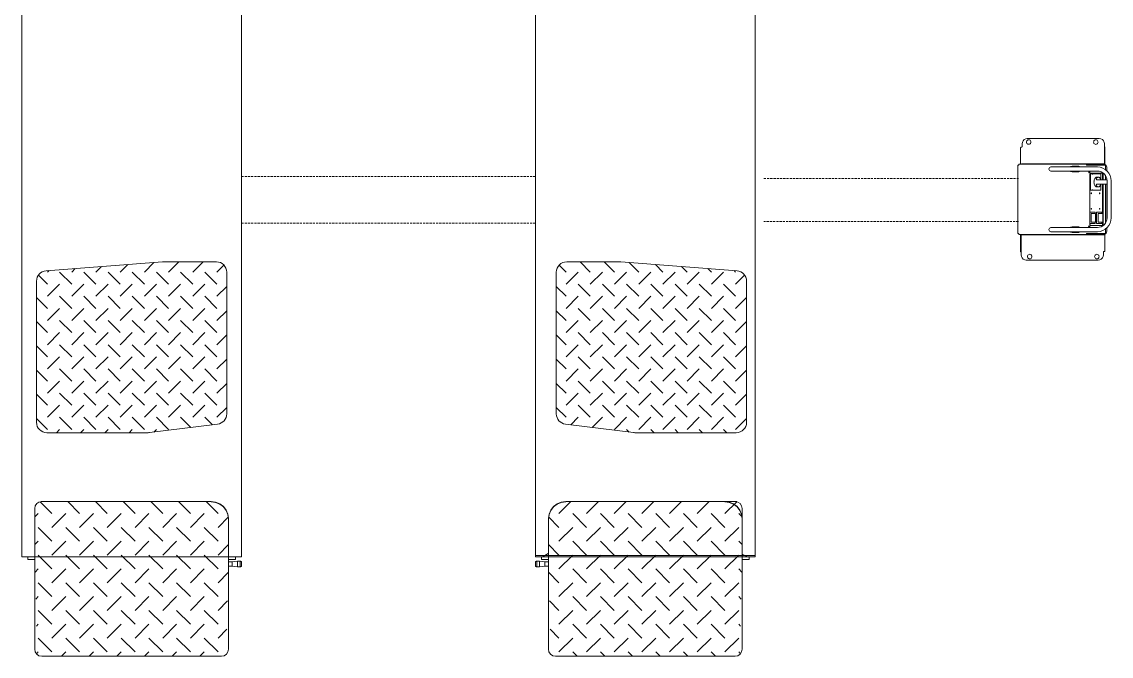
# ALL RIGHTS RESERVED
# Model space of a CAD drawing. Extents: x -2012 to 34975, y -1043 to 8321.
# Drawn here: x 1634.4 to 1949.3, y 463.8 to 647.2 of the extents above; entities that cross this region are included whole.
import ezdxf

# ---------------------------------------------------------------- set-up
doc = ezdxf.new("R2010")
doc.units = 0
doc.header["$LTSCALE"] = 25
doc.linetypes.add('HIDDEN', pattern=[0.375, 0.25, -0.125])
doc.layers.get('0').update_dxf_attribs({"color": 9, "lineweight": 9})
doc.layers.add('B_Ekipman_Zemin', color=155, linetype='Continuous', lineweight=9)

# ---------------------------------------------------------------- blocks, each defined once
blk = doc.blocks.new('4800makaslift')
for p, q in [((14215.7, 12239.6), (14215.7, 7239.6)), ((14850.7, 12239.6), (14850.7, 7239.6)), ((15700.7, 12239.6), (15700.7, 7239.6)), ((16335.7, 7239.6), (16335.7, 12239.6)), ((16335.7, 8718.9), (16335.7, 7239.6)), ((17330.5, 8448.4), (17122.5, 8448.5)), ((17132.7, 8440.6), (17133, 8438.5)), ((17326.7, 8440.6), (17327, 8438.4)), ((17103, 8420), (17103, 8375)), ((17107.5, 8433.5), (17107.5, 8425.3)), ((17107.5, 8425.3), (17107.5, 8424.4)), ((17120.4, 8436.4), (17120, 8438.5)), ((17314.4, 8436.3), (17314, 8438.4)), ((17345.5, 8433.4), (17344.7, 8438.4)), ((17345.2, 8375), (17345.5, 8424.8)), ((17345.5, 8426.7), (17345.5, 8433.4)), ((17345.5, 8424.8), (17345.5, 8426.7)), ((17345.5, 8424.5), (17347, 8424.5)), ((17345.5, 8424.4), (17345.5, 8375)), ((17347, 8424.5), (17347, 8374.2)), ((17095, 8372), (17095, 8174)), ((17098, 8372), (17095, 8372)), ((17346, 8375), (17098, 8375)), ((17098, 8375), (17098, 8372)), ((17342, 8375.5), (17107, 8375.5)), ((17325, 8354.5), (17191, 8354.5)), ((17325, 8366.5), (17191.1, 8366.5)), ((17252, 8368.5), (17243, 8366.5)), ((17243, 8354.5), (17252, 8352.5)), ((17252, 8366.5), (17252, 8368.5)), ((17271, 8368.5), (17252, 8368.5)), ((17252, 8352.5), (17252, 8354.5)), ((17271, 8352.5), (17252, 8352.5)), ((17293.4, 8372), (17293.4, 8375)), ((17346, 8373), (17293.4, 8373)), ((17349, 8372), (17293.4, 8372)), ((17300.8, 8350.9), (17300.6, 8350.5)), ((17301.2, 8353.4), (17301.2, 8352.6)), ((17334, 8347), (17304.9, 8347)), ((17304.9, 8299), (17304.9, 8347)), ((17306.2, 8349), (17339.5, 8349)), ((17334.9, 8330.5), (17334.9, 8346.1)), ((17346, 8375), (17346, 8373)), ((17349, 8358.4), (17349, 8372)), ((17352, 8355.9), (17352, 8365.5)), ((17303.5, 8202), (17303.5, 8344)), ((17322.8, 8337), (17327.9, 8337)), ((17323.7, 8329.5), (17352.8, 8329.5)), ((17323.7, 8316.5), (17353, 8316.5)), ((17334.9, 8299.9), (17334.9, 8315.5)), ((17339.6, 8345.5), (17339.6, 8329.5)), ((17339.6, 8316.5), (17339.6, 8232)), ((17340.5, 8344), (17340.5, 8329.5)), ((17340.5, 8316.5), (17340.5, 8202)), ((17342.2, 8344), (17342.2, 8329.5)), ((17342.2, 8316.5), (17342.2, 8202)), ((17349, 8329.5), (17349, 8340.9)), ((17349, 8205.1), (17349, 8316.5)), ((17352, 8329.5), (17352, 8333.5)), ((17352, 8212.5), (17352, 8316.5)), ((17353, 8219.5), (17353, 8326.5)), ((17365, 8219.5), (17365, 8326.5)), ((17334, 8299), (17304.9, 8299)), ((17322.8, 8309), (17327.9, 8309)), ((17303.5, 8236), (17318.1, 8236)), ((17307, 8207.5), (17307, 8231.5)), ((17319.6, 8232), (17307.3, 8232)), ((17318.2, 8235.9), (17318.2, 8232)), ((17320.1, 8231.6), (17320.1, 8231.5)), ((17320.1, 8207.5), (17320.1, 8231.5)), ((17322.6, 8236), (17322.6, 8203)), ((17322.6, 8236), (17338.3, 8236)), ((17327.3, 8207.5), (17327.3, 8231.5)), ((17339.9, 8232), (17327.5, 8232)), ((17338.4, 8235.9), (17338.4, 8232)), ((17340.4, 8231.6), (17340.4, 8231.5)), ((17340.4, 8207.5), (17340.4, 8231.5)), ((17191, 8191.5), (17325, 8191.5)), ((17252, 8193.5), (17243, 8191.5)), ((17252, 8193.5), (17252, 8191.5)), ((17252, 8193.5), (17271, 8193.5)), ((17301.2, 8193.4), (17301.2, 8192.6)), ((17303.5, 8203), (17318.1, 8203)), ((17339.5, 8197), (17306.2, 8197)), ((17319.6, 8207), (17307.3, 8207)), ((17318.2, 8207), (17318.2, 8203.1)), ((17322.6, 8203), (17338.3, 8203)), ((17339.9, 8207), (17327.5, 8207)), ((17337.8, 8197), (17338.6, 8197.2)), ((17338.4, 8207), (17338.4, 8203.1)), ((17339.6, 8207), (17339.6, 8200.5)), ((17352, 8180.5), (17352, 8190.1)), ((17095, 8174), (17098, 8174)), ((17098, 8174), (17098, 8171)), ((17346, 8171), (17098, 8171)), ((17103, 8121.5), (17103, 8171)), ((17104.5, 8121.6), (17104.5, 8170.8)), ((17104.8, 8170.8), (17104.5, 8121.2)), ((17107, 8170.5), (17342, 8170.5)), ((17191, 8179.5), (17325, 8179.5)), ((17243, 8179.5), (17252, 8177.5)), ((17252, 8179.5), (17252, 8177.5)), ((17252, 8177.5), (17271, 8177.5)), ((17293.4, 8174), (17349, 8174)), ((17293.4, 8171), (17293.4, 8174)), ((17346, 8173), (17293.4, 8173)), ((17346, 8171), (17346, 8173)), ((17347, 8126), (17347, 8171.8)), ((17349, 8174), (17349, 8187.6)), ((17104.5, 8121.5), (17103, 8121.5)), ((17104.5, 8121.2), (17104.5, 8119.3)), ((17104.5, 8119.3), (17104.5, 8112.6)), ((17104.5, 8112.6), (17105.3, 8107.6)), ((17119.5, 8097.6), (17327.5, 8097.5)), ((17123.4, 8105.4), (17123, 8107.6)), ((17135.7, 8109.7), (17136, 8107.6)), ((17317.4, 8105.4), (17317, 8107.5)), ((17329.7, 8109.6), (17330, 8107.5)), ((17342.5, 8120.8), (17342.5, 8121.6)), ((17342.5, 8112.5), (17342.5, 8120.8)), ((14253.2, 7217.7), (14253.2, 7379.2)), ((14303, 7364.7), (14269, 7398.8)), ((14271.9, 7399.2), (14763.2, 7399)), ((14273.2, 7399.2), (14763.2, 7398.2)), ((14308.2, 7399), (14308.2, 7399.2)), ((14308.2, 7399.2), (14758.2, 7399.2)), ((14383, 7364.7), (14348.5, 7399.2)), ((14463, 7364.7), (14428.5, 7399.2)), ((14543, 7364.7), (14508.5, 7399.2)), ((14623, 7364.7), (14588.5, 7399.2)), ((14703, 7364.7), (14668.5, 7399.2)), ((14783, 7364.7), (14748.5, 7399.2)), ((15768.3, 7364.7), (15802.8, 7399.2)), ((16278.2, 7399.2), (15788.2, 7398.2)), ((16283.2, 7399.2), (15788.2, 7399)), ((16243.2, 7399.2), (15793.2, 7399.2)), ((15848.3, 7364.7), (15882.8, 7399.2)), ((15928.3, 7364.7), (15962.8, 7399.2)), ((16008.3, 7364.7), (16042.8, 7399.2)), ((16088.3, 7364.7), (16122.8, 7399.2)), ((16168.3, 7364.7), (16202.8, 7399.2)), ((16243.2, 7399), (16243.2, 7399.2)), ((16261.1, 7397.4), (16248.2, 7399)), ((16248.3, 7364.7), (16282.4, 7398.8)), ((16298.2, 7220.8), (16298.2, 7379.2)), ((14253.2, 7354.9), (14263, 7364.7)), ((14253.2, 7220.9), (14253.2, 7348.9)), ((14303, 7324.7), (14343, 7364.7)), ((14383, 7324.7), (14423, 7364.7)), ((14463, 7324.7), (14503, 7364.7)), ((14543, 7324.7), (14583, 7364.7)), ((14623, 7324.7), (14663, 7364.7)), ((14703, 7324.7), (14743, 7364.7)), ((14783, 7324.7), (14813.2, 7354.9)), ((14811.5, 7361.7), (14813.2, 7348.9)), ((14813.2, 7217.7), (14813.2, 7349.8)), ((14813.2, 7348.9), (14813.2, 7220.9)), ((15739.9, 7361.7), (15738.2, 7348.9)), ((15768.3, 7324.7), (15738.2, 7354.9)), ((15738.2, 7217.7), (15738.2, 7349.8)), ((15738.2, 7348.9), (15738.2, 7220.9)), ((15848.3, 7324.7), (15808.3, 7364.7)), ((15928.3, 7324.7), (15888.3, 7364.7)), ((16008.3, 7324.7), (15968.3, 7364.7)), ((16088.3, 7324.7), (16048.3, 7364.7)), ((16168.3, 7324.7), (16128.3, 7364.7)), ((16248.3, 7324.7), (16208.3, 7364.7)), ((16298.2, 7354.9), (16288.3, 7364.7)), ((16298.2, 7220.9), (16298.2, 7348.9)), ((14303, 7284.7), (14263, 7324.7)), ((14383, 7284.7), (14343, 7324.7)), ((14463, 7284.7), (14423, 7324.7)), ((14543, 7284.7), (14503, 7324.7)), ((14623, 7284.7), (14583, 7324.7)), ((14703, 7284.7), (14663, 7324.7)), ((14783, 7284.7), (14743, 7324.7)), ((15768.3, 7284.7), (15808.3, 7324.7)), ((15848.3, 7284.7), (15888.3, 7324.7)), ((15928.3, 7284.7), (15968.3, 7324.7)), ((16008.3, 7284.7), (16048.3, 7324.7)), ((16088.3, 7284.7), (16128.3, 7324.7)), ((16168.3, 7284.7), (16208.3, 7324.7)), ((16248.3, 7284.7), (16288.3, 7324.7)), ((14253.2, 7274.9), (14263, 7284.7)), ((14303, 7244.7), (14343, 7284.7)), ((14383, 7244.7), (14423, 7284.7)), ((14463, 7244.7), (14503, 7284.7)), ((14543, 7244.7), (14583, 7284.7)), ((14623, 7244.7), (14663, 7284.7)), ((14703, 7244.7), (14743, 7284.7)), ((15848.3, 7244.7), (15808.3, 7284.7)), ((15928.3, 7244.7), (15888.3, 7284.7)), ((16008.3, 7244.7), (15968.3, 7284.7)), ((16088.3, 7244.7), (16048.3, 7284.7)), ((16168.3, 7244.7), (16128.3, 7284.7)), ((16248.3, 7244.7), (16208.3, 7284.7)), ((16298.2, 7274.9), (16288.3, 7284.7)), ((14303, 7204.7), (14263, 7244.7)), ((14383, 7204.7), (14343, 7244.7)), ((14463, 7204.7), (14423, 7244.7)), ((14543, 7204.7), (14503, 7244.7)), ((14623, 7204.7), (14583, 7244.7)), ((14703, 7204.7), (14663, 7244.7)), ((14783, 7204.7), (14743, 7244.7)), ((14783, 7244.7), (14813.2, 7274.9)), ((15701.1, 7243.8), (16336.1, 7243.8)), ((15722.9, 7240.8), (15737.4, 7249.1)), ((15768.3, 7244.7), (15738.2, 7274.9)), ((15768.3, 7204.7), (15808.3, 7244.7)), ((15848.3, 7204.7), (15888.3, 7244.7)), ((15928.3, 7204.7), (15968.3, 7244.7)), ((16008.3, 7204.7), (16048.3, 7244.7)), ((16088.3, 7204.7), (16128.3, 7244.7)), ((16168.3, 7204.7), (16208.3, 7244.7)), ((16248.3, 7204.7), (16288.3, 7244.7)), ((16311.6, 7240.1), (16298.3, 7247.7)), ((14215.7, 7239.6), (14850.7, 7239.6)), ((14253.2, 7239.6), (14215.7, 7239.6)), ((14233.2, 7231.6), (14233.2, 7239.6)), ((14253.2, 7231.6), (14233.2, 7231.6)), ((14253.2, 7217.7), (14253.2, 6972.2)), ((14850.7, 7239.6), (14813.2, 7239.6)), ((14833.2, 7231.6), (14813.2, 7231.6)), ((14813.2, 7224.7), (14824.1, 7224.7)), ((14813.2, 7217.7), (14813.2, 6972.2)), ((14824.1, 7212.7), (14813.2, 7212.7)), ((14839.1, 7226.6), (14824.1, 7224.7)), ((14824.1, 7212.6), (14824.1, 7224.7)), ((14824.1, 7212.6), (14839.1, 7210.6)), ((14833.2, 7239.6), (14833.2, 7231.6)), ((14839.1, 7210.6), (14839.1, 7226.6)), ((14839.1, 7226.6), (14849.1, 7226.6)), ((14847.1, 7224.6), (14847.1, 7212.6)), ((14851.1, 7212.6), (14851.1, 7224.6)), ((15700.3, 7212.6), (15700.3, 7224.6)), ((15700.7, 7239.6), (16335.7, 7239.6)), ((15700.7, 7239.6), (15738.2, 7239.6)), ((15712.3, 7226.6), (15702.3, 7226.6)), ((15704.3, 7224.6), (15704.3, 7212.6)), ((15712.3, 7226.6), (15727.3, 7224.7)), ((15712.3, 7210.6), (15712.3, 7226.6)), ((15727.3, 7212.6), (15712.3, 7210.6)), ((15718.2, 7239.6), (15718.2, 7231.6)), ((15718.2, 7231.6), (15738.2, 7231.6)), ((15720.7, 7232.2), (15738.2, 7232.2)), ((15738.2, 7224.7), (15727.3, 7224.7)), ((15727.3, 7212.6), (15727.3, 7224.7)), ((15727.3, 7212.7), (15738.2, 7212.7)), ((15738.2, 7217.7), (15738.2, 6972.2)), ((16298.2, 7239.6), (16335.7, 7239.6)), ((16298.2, 7232.2), (16315.7, 7232.2)), ((16298.2, 7231.6), (16318.2, 7231.6)), ((16298.2, 7217.7), (16298.2, 6972.2)), ((16318.2, 7231.6), (16318.2, 7239.6)), ((14263, 7204.7), (14254, 7195.6)), ((14343, 7204.7), (14303, 7164.7)), ((14423, 7204.7), (14383, 7164.7)), ((14503, 7204.7), (14463, 7164.7)), ((14583, 7204.7), (14543, 7164.7)), ((14663, 7204.7), (14623, 7164.7)), ((14743, 7204.7), (14703, 7164.7)), ((14812.4, 7194), (14783, 7164.7)), ((14839.1, 7210.6), (14849.1, 7210.6)), ((15712.3, 7210.6), (15702.3, 7210.6)), ((15739, 7194), (15768.3, 7164.7)), ((15808.3, 7204.7), (15848.3, 7164.7)), ((15888.3, 7204.7), (15928.3, 7164.7)), ((15968.3, 7204.7), (16008.3, 7164.7)), ((16048.3, 7204.7), (16088.3, 7164.7)), ((16128.3, 7204.7), (16168.3, 7164.7)), ((16208.3, 7204.7), (16248.3, 7164.7)), ((16288.3, 7204.7), (16297.4, 7195.6)), ((14263, 7164.7), (14303, 7124.7)), ((14343, 7164.7), (14383, 7124.7)), ((14423, 7164.7), (14463, 7124.7)), ((14503, 7164.7), (14543, 7124.7)), ((14583, 7164.7), (14623, 7124.7)), ((14663, 7164.7), (14703, 7124.7)), ((14743, 7164.7), (14783, 7124.7)), ((15808.3, 7164.7), (15768.3, 7124.7)), ((15888.3, 7164.7), (15848.3, 7124.7)), ((15968.3, 7164.7), (15928.3, 7124.7)), ((16048.3, 7164.7), (16008.3, 7124.7)), ((16128.3, 7164.7), (16088.3, 7124.7)), ((16208.3, 7164.7), (16168.3, 7124.7)), ((16288.3, 7164.7), (16248.3, 7124.7)), ((14263, 7124.7), (14255.9, 7117.6)), ((14343, 7124.7), (14303, 7084.7)), ((14423, 7124.7), (14383, 7084.7)), ((14503, 7124.7), (14463, 7084.7)), ((14583, 7124.7), (14543, 7084.7)), ((14663, 7124.7), (14623, 7084.7)), ((14743, 7124.7), (14703, 7084.7)), ((15808.3, 7124.7), (15848.3, 7084.7)), ((15888.3, 7124.7), (15928.3, 7084.7)), ((15968.3, 7124.7), (16008.3, 7084.7)), ((16048.3, 7124.7), (16088.3, 7084.7)), ((16128.3, 7124.7), (16168.3, 7084.7)), ((16208.3, 7124.7), (16248.3, 7084.7)), ((16288.3, 7124.7), (16295.5, 7117.6)), ((14810.3, 7112), (14783, 7084.7)), ((15741, 7112), (15768.3, 7084.7)), ((14263, 7084.7), (14303, 7044.7)), ((14343, 7084.7), (14383, 7044.7)), ((14423, 7084.7), (14463, 7044.7)), ((14503, 7084.7), (14543, 7044.7)), ((14583, 7084.7), (14623, 7044.7)), ((14663, 7084.7), (14703, 7044.7)), ((14743, 7084.7), (14783, 7044.7)), ((15808.3, 7084.7), (15768.3, 7044.7)), ((15888.3, 7084.7), (15848.3, 7044.7)), ((15968.3, 7084.7), (15928.3, 7044.7)), ((16048.3, 7084.7), (16008.3, 7044.7)), ((16128.3, 7084.7), (16088.3, 7044.7)), ((16208.3, 7084.7), (16168.3, 7044.7)), ((16288.3, 7084.7), (16248.3, 7044.7)), ((14263, 7044.7), (14257.8, 7039.5)), ((14343, 7044.7), (14303, 7004.7)), ((14423, 7044.7), (14383, 7004.7)), ((14503, 7044.7), (14463, 7004.7)), ((14583, 7044.7), (14543, 7004.7)), ((14663, 7044.7), (14623, 7004.7)), ((14743, 7044.7), (14703, 7004.7)), ((14808.3, 7030), (14783, 7004.7)), ((15743, 7030), (15768.3, 7004.7)), ((15808.3, 7044.7), (15848.3, 7004.7)), ((15888.3, 7044.7), (15928.3, 7004.7)), ((15968.3, 7044.7), (16008.3, 7004.7)), ((16048.3, 7044.7), (16088.3, 7004.7)), ((16128.3, 7044.7), (16168.3, 7004.7)), ((16208.3, 7044.7), (16248.3, 7004.7)), ((16288.3, 7044.7), (16293.6, 7039.5)), ((14263, 7004.7), (14303, 6964.7)), ((14343, 7004.7), (14383, 6964.7)), ((14423, 7004.7), (14463, 6964.7)), ((14503, 7004.7), (14543, 6964.7)), ((14583, 7004.7), (14623, 6964.7)), ((14663, 7004.7), (14703, 6964.7)), ((14743, 7004.7), (14783, 6964.7)), ((15808.3, 7004.7), (15768.3, 6964.7)), ((15888.3, 7004.7), (15848.3, 6964.7)), ((15968.3, 7004.7), (15928.3, 6964.7)), ((16048.3, 7004.7), (16008.3, 6964.7)), ((16128.3, 7004.7), (16088.3, 6964.7)), ((16208.3, 7004.7), (16168.3, 6964.7)), ((16288.3, 7004.7), (16248.3, 6964.7)), ((14263, 6964.7), (14259.7, 6961.4)), ((14343, 6964.7), (14330.5, 6952.2)), ((14423, 6964.7), (14410.5, 6952.2)), ((14503, 6964.7), (14490.5, 6952.2)), ((14583, 6964.7), (14570.5, 6952.2)), ((14663, 6964.7), (14650.5, 6952.2)), ((14743, 6964.7), (14730.5, 6952.2)), ((15808.3, 6964.7), (15820.8, 6952.2)), ((15888.3, 6964.7), (15900.8, 6952.2)), ((15968.3, 6964.7), (15980.8, 6952.2)), ((16048.3, 6964.7), (16060.8, 6952.2)), ((16128.3, 6964.7), (16140.8, 6952.2)), ((16208.3, 6964.7), (16220.8, 6952.2)), ((16288.3, 6964.7), (16291.6, 6961.4)), ((14273.2, 6952.2), (14793.2, 6952.2)), ((16278.2, 6952.2), (15758.2, 6952.2))]:
    blk.add_line(p, q)
at = {"linetype": 'HIDDEN'}
for p, q in [((15700.7, 8338.6), (14850.7, 8338.6)), ((16360.7, 8333.6), (17097, 8333.6)), ((15700.7, 8203.6), (14850.7, 8203.6)), ((17097, 8208.6), (16360.7, 8208.6))]:
    blk.add_line(p, q, dxfattribs=at)
for points in [[(17122.5, 8448.5), (17117.9, 8447.8), (17113.7, 8445.6), (17110.4, 8442.3), (17108.3, 8438.1), (17107.5, 8433.5)], [(17120, 8438.5), (17120.4, 8440.5), (17121.3, 8442.3), (17122.7, 8443.8), (17124.5, 8444.7), (17126.5, 8445), (17128.5, 8444.7), (17130.4, 8443.8), (17131.8, 8442.3), (17132.7, 8440.6)], [(17314, 8438.4), (17314.4, 8440.5), (17315.3, 8442.3), (17316.7, 8443.7), (17318.5, 8444.6), (17320.5, 8444.9), (17322.5, 8444.6), (17324.4, 8443.7), (17325.8, 8442.3), (17326.7, 8440.6)], [(17344.7, 8438.4), (17342.7, 8442.3), (17339.4, 8445.6), (17335.2, 8447.7), (17330.5, 8448.4)], [(17107.5, 8424.4), (17106.1, 8424.2), (17104.9, 8423.6), (17103.9, 8422.6), (17103.2, 8421.4), (17103, 8420)], [(17133, 8438.5), (17132.7, 8436.5), (17131.8, 8434.7), (17130.4, 8433.2), (17128.5, 8432.3), (17126.5, 8432), (17124.5, 8432.3), (17122.7, 8433.2), (17121.3, 8434.7), (17120.4, 8436.4)], [(17327, 8438.4), (17326.7, 8436.4), (17325.8, 8434.6), (17324.4, 8433.2), (17322.5, 8432.3), (17320.5, 8431.9), (17318.5, 8432.3), (17316.7, 8433.2), (17315.3, 8434.6), (17314.4, 8436.3)], [(17299.8, 8353), (17299.9, 8354.2), (17300, 8354.5)], [(17301.4, 8350), (17300.8, 8350.2), (17300.3, 8350.9), (17299.9, 8351.9), (17299.8, 8353)], [(17301.2, 8352.6), (17301.1, 8351.9), (17300.8, 8351.2), (17300.5, 8350.7), (17300.5, 8350.6)], [(17301.3, 8353), (17301.2, 8351.9), (17300.8, 8350.9)], [(17300.9, 8354.5), (17301.1, 8354.1), (17301.2, 8353.4)], [(17301.1, 8354.5), (17301.2, 8354.2), (17301.3, 8353)], [(17303, 8353), (17302.9, 8351.9), (17302.5, 8350.9), (17302, 8350.2), (17301.4, 8350)], [(17302.8, 8354.5), (17302.9, 8354.2), (17303, 8353)], [(17306.2, 8349), (17305.4, 8348.8), (17304.6, 8348), (17304.1, 8346.9), (17303.7, 8345.5), (17303.5, 8344)], [(17311, 8345), (17310.7, 8345.5), (17310.3, 8346), (17309.8, 8346.3), (17309.4, 8346.6), (17309, 8346.8), (17308.6, 8347), (17308.2, 8347)], [(17334.9, 8346.1), (17334.9, 8346.3), (17334.8, 8346.6), (17334.6, 8346.8), (17334.3, 8347), (17334, 8347)], [(17334.6, 8345), (17334.8, 8345.5), (17334.9, 8346), (17334.9, 8346.1)], [(17339.4, 8348), (17338.6, 8348.8), (17337.8, 8349)], [(17339.1, 8348.3), (17339.4, 8347), (17339.6, 8345.5)], [(17340.5, 8344), (17340.3, 8345.5), (17340, 8346.9), (17339.4, 8348)], [(17342.2, 8344), (17342, 8345.5), (17341.6, 8346.9), (17341, 8348), (17340.3, 8348.8), (17339.5, 8349)], [(17315.4, 8325.2), (17315.3, 8323), (17315.4, 8320.8), (17315.7, 8318.7), (17316.1, 8316.6), (17316.7, 8314.8), (17317.5, 8313.1), (17318.4, 8311.7), (17319.4, 8310.5), (17320.5, 8309.7)], [(17322.8, 8337), (17321.6, 8336.8), (17320.5, 8336.3), (17319.4, 8335.5), (17318.4, 8334.3), (17317.5, 8332.9), (17316.7, 8331.2), (17316.1, 8329.4), (17315.7, 8327.3), (17315.4, 8325.2)], [(17322.3, 8332.5), (17322.1, 8331.8), (17322, 8331.1), (17322.1, 8330.6), (17322.4, 8330.1), (17322.8, 8329.8), (17323.2, 8329.6), (17323.7, 8329.5)], [(17322.3, 8313.5), (17322.1, 8314.2), (17322, 8314.9), (17322.1, 8315.5), (17322.4, 8315.9), (17322.8, 8316.2), (17323.2, 8316.4), (17323.7, 8316.5)], [(17327.9, 8337), (17326.8, 8336.9), (17325.8, 8336.5), (17324.8, 8335.8), (17323.9, 8334.9), (17323.1, 8333.8), (17322.3, 8332.5)], [(17333.4, 8332.5), (17332.6, 8333.8), (17331.8, 8334.9), (17330.9, 8335.8), (17329.9, 8336.5), (17328.9, 8336.9), (17327.9, 8337)], [(17333.4, 8332.5), (17333.8, 8331.8), (17334.3, 8331.1), (17334.8, 8330.6), (17335.3, 8330.1), (17335.9, 8329.8), (17336.5, 8329.6), (17337, 8329.5)], [(17333.4, 8313.5), (17333.8, 8314.2), (17334.3, 8314.9), (17334.8, 8315.5), (17335.3, 8315.9), (17335.9, 8316.2), (17336.5, 8316.4), (17337, 8316.5)], [(17306.7, 8290.5), (17306.8, 8290.9), (17306.9, 8291.3), (17307.1, 8291.6), (17307.3, 8291.8), (17307.4, 8291.8)], [(17307.4, 8289.2), (17307.3, 8289.2), (17307.1, 8289.4), (17306.9, 8289.7), (17306.8, 8290.1), (17306.7, 8290.5)], [(17307.4, 8291.8), (17307.5, 8291.8), (17307.8, 8291.6), (17307.9, 8291.3), (17308.1, 8290.9), (17308.1, 8290.5)], [(17308.1, 8290.5), (17308.1, 8290.1), (17307.9, 8289.7), (17307.8, 8289.4), (17307.5, 8289.2), (17307.4, 8289.2)], [(17311, 8301), (17310.7, 8300.5), (17310.3, 8300), (17309.8, 8299.7), (17309.4, 8299.4), (17309, 8299.2), (17308.6, 8299), (17308.2, 8299)], [(17320.5, 8309.7), (17321.6, 8309.2), (17322.8, 8309)], [(17322.3, 8313.5), (17323.1, 8312.2), (17323.9, 8311.1), (17324.8, 8310.2), (17325.8, 8309.5), (17326.8, 8309.1), (17327.9, 8309)], [(17327.9, 8309), (17328.9, 8309.1), (17329.9, 8309.5), (17330.9, 8310.2), (17331.8, 8311.1), (17332.6, 8312.2), (17333.4, 8313.5)], [(17330.8, 8290.5), (17330.9, 8290.9), (17331, 8291.3), (17331.2, 8291.6), (17331.4, 8291.8), (17331.5, 8291.8)], [(17331.5, 8289.2), (17331.4, 8289.2), (17331.2, 8289.4), (17331, 8289.7), (17330.9, 8290.1), (17330.8, 8290.5)], [(17331.5, 8291.8), (17331.7, 8291.8), (17331.9, 8291.6), (17332.1, 8291.3), (17332.2, 8290.9), (17332.2, 8290.5)], [(17332.2, 8290.5), (17332.2, 8290.1), (17332.1, 8289.7), (17331.9, 8289.4), (17331.7, 8289.2), (17331.5, 8289.2)], [(17334.9, 8299.9), (17334.9, 8299.7), (17334.8, 8299.4), (17334.6, 8299.2), (17334.3, 8299), (17334, 8299)], [(17334.6, 8301), (17334.8, 8300.5), (17334.9, 8300), (17334.9, 8299.9)], [(17304.7, 8236), (17304.7, 8236), (17304.8, 8236), (17304.9, 8235.9), (17304.9, 8235.9), (17305, 8235.8)], [(17306.7, 8245.5), (17306.8, 8245.9), (17306.9, 8246.3), (17307.1, 8246.6), (17307.3, 8246.8), (17307.4, 8246.8)], [(17307.4, 8244.2), (17307.3, 8244.2), (17307.1, 8244.4), (17306.9, 8244.7), (17306.8, 8245.1), (17306.7, 8245.5)], [(17307.3, 8232), (17307.2, 8232), (17307.1, 8231.9), (17307, 8231.8), (17307, 8231.7), (17307, 8231.5)], [(17307.4, 8246.8), (17307.5, 8246.8), (17307.8, 8246.6), (17307.9, 8246.3), (17308.1, 8245.9), (17308.1, 8245.5)], [(17308.1, 8245.5), (17308.1, 8245.1), (17307.9, 8244.7), (17307.8, 8244.4), (17307.5, 8244.2), (17307.4, 8244.2)], [(17318.1, 8236), (17318.1, 8236), (17318.2, 8236), (17318.2, 8235.9), (17318.2, 8235.9)], [(17318.2, 8235.9), (17318.2, 8235.9), (17318.1, 8235.8)], [(17319.6, 8232), (17319.8, 8232), (17319.9, 8231.9), (17320, 8231.9), (17320.1, 8231.7), (17320.1, 8231.6)], [(17324.9, 8236), (17325, 8236), (17325.1, 8236), (17325.1, 8235.9), (17325.2, 8235.9), (17325.2, 8235.8)], [(17327.5, 8232), (17327.4, 8232), (17327.4, 8231.9), (17327.3, 8231.8), (17327.3, 8231.7), (17327.3, 8231.5)], [(17330.8, 8245.5), (17330.9, 8245.9), (17331, 8246.3), (17331.2, 8246.6), (17331.4, 8246.8), (17331.5, 8246.8)], [(17331.5, 8244.2), (17331.4, 8244.2), (17331.2, 8244.4), (17331, 8244.7), (17330.9, 8245.1), (17330.8, 8245.5)], [(17331.5, 8246.8), (17331.7, 8246.8), (17331.9, 8246.6), (17332.1, 8246.3), (17332.2, 8245.9), (17332.2, 8245.5)], [(17332.2, 8245.5), (17332.2, 8245.1), (17332.1, 8244.7), (17331.9, 8244.4), (17331.7, 8244.2), (17331.5, 8244.2)], [(17338.3, 8236), (17338.4, 8236), (17338.4, 8236), (17338.4, 8235.9), (17338.4, 8235.9)], [(17338.4, 8235.9), (17338.4, 8235.9), (17338.4, 8235.8)], [(17339.9, 8232), (17340, 8232), (17340.2, 8231.9), (17340.3, 8231.9), (17340.3, 8231.7), (17340.4, 8231.6)], [(17299.8, 8193), (17299.9, 8194.2), (17300.3, 8195.1), (17300.8, 8195.8), (17301.4, 8196)], [(17300, 8191.5), (17299.9, 8191.9), (17299.8, 8193)], [(17300.5, 8195.4), (17300.5, 8195.3), (17300.8, 8194.8), (17301.1, 8194.1), (17301.2, 8193.4)], [(17300.6, 8195.5), (17300.8, 8195.1), (17301.2, 8194.2), (17301.3, 8193)], [(17301.2, 8192.6), (17301.1, 8191.9), (17300.9, 8191.5)], [(17301.3, 8193), (17301.2, 8191.9), (17301.1, 8191.5)], [(17301.4, 8196), (17302, 8195.8), (17302.5, 8195.1), (17302.9, 8194.2), (17303, 8193)], [(17303, 8193), (17302.9, 8191.9), (17302.8, 8191.5)], [(17303.5, 8202), (17303.7, 8200.5), (17304.1, 8199.1), (17304.6, 8198), (17305.4, 8197.2), (17306.2, 8197)], [(17304.7, 8203), (17304.7, 8203), (17304.8, 8203), (17304.9, 8203.1), (17304.9, 8203.1), (17305, 8203.2)], [(17307, 8207.5), (17307, 8207.3), (17307, 8207.2), (17307.1, 8207.1), (17307.2, 8207), (17307.3, 8207)], [(17318.2, 8203.1), (17318.2, 8203.1), (17318.1, 8203.2)], [(17318.1, 8203), (17318.1, 8203), (17318.2, 8203), (17318.2, 8203.1), (17318.2, 8203.1)], [(17319.6, 8207), (17319.8, 8207), (17319.9, 8207.1), (17320, 8207.2), (17320.1, 8207.3), (17320.1, 8207.4), (17320.1, 8207.5)], [(17324.9, 8203), (17325, 8203), (17325.1, 8203), (17325.1, 8203.1), (17325.2, 8203.1), (17325.2, 8203.2)], [(17327.3, 8207.5), (17327.3, 8207.3), (17327.3, 8207.2), (17327.4, 8207.1), (17327.4, 8207), (17327.5, 8207)], [(17338.3, 8203), (17338.4, 8203), (17338.4, 8203), (17338.4, 8203.1), (17338.4, 8203.1)], [(17338.4, 8203.1), (17338.4, 8203.1), (17338.4, 8203.2)], [(17338.6, 8197.2), (17339.4, 8198), (17340, 8199.1), (17340.3, 8200.5), (17340.5, 8202)], [(17339.6, 8200.5), (17339.4, 8199), (17339.1, 8197.7)], [(17339.5, 8197), (17340.3, 8197.2), (17341, 8198), (17341.6, 8199.1), (17342, 8200.5), (17342.2, 8202)], [(17339.9, 8207), (17340, 8207), (17340.2, 8207.1), (17340.3, 8207.2), (17340.3, 8207.3), (17340.4, 8207.4), (17340.4, 8207.5)], [(17342.5, 8121.6), (17343.9, 8121.8), (17345.2, 8122.4), (17346.2, 8123.4), (17346.8, 8124.6), (17347, 8126)], [(17105.3, 8107.6), (17107.4, 8103.8), (17110.7, 8100.4), (17114.9, 8098.3), (17119.5, 8097.6)], [(17123, 8107.6), (17123.3, 8109.6), (17124.3, 8111.4), (17125.7, 8112.8), (17127.5, 8113.7), (17129.5, 8114.1), (17131.5, 8113.7), (17133.3, 8112.8), (17134.8, 8111.4), (17135.7, 8109.7)], [(17136, 8107.6), (17135.7, 8105.6), (17134.8, 8103.7), (17133.3, 8102.3), (17131.5, 8101.4), (17129.5, 8101.1), (17127.5, 8101.4), (17125.7, 8102.3), (17124.3, 8103.7), (17123.4, 8105.4)], [(17317, 8107.5), (17317.3, 8109.5), (17318.3, 8111.3), (17319.7, 8112.8), (17321.5, 8113.7), (17323.5, 8114), (17325.5, 8113.7), (17327.3, 8112.8), (17328.8, 8111.3), (17329.7, 8109.6)], [(17330, 8107.5), (17329.7, 8105.5), (17328.8, 8103.7), (17327.3, 8102.2), (17325.5, 8101.3), (17323.5, 8101), (17321.5, 8101.3), (17319.7, 8102.3), (17318.3, 8103.7), (17317.4, 8105.4)], [(17327.5, 8097.5), (17332.1, 8098.2), (17336.3, 8100.4), (17339.6, 8103.7), (17341.8, 8107.9), (17342.5, 8112.5)], [(14763.2, 7399), (14776.1, 7397.4), (14788.2, 7392.4), (14798.5, 7384.6), (14806.5, 7374.4), (14811.5, 7362.5), (14813.2, 7349.8)], [(14763.2, 7398.2), (14776.1, 7396.5), (14788.2, 7391.6), (14798.5, 7383.7), (14806.5, 7373.5), (14811.5, 7361.7)], [(15788.2, 7399), (15775.2, 7397.4), (15763.2, 7392.4), (15752.8, 7384.6), (15744.9, 7374.4), (15739.9, 7362.5), (15738.2, 7349.8)], [(15788.2, 7398.2), (15775.2, 7396.5), (15763.2, 7391.6), (15752.8, 7383.7), (15744.9, 7373.5), (15739.9, 7361.7)], [(16298.2, 7348.9), (16296.5, 7361.7), (16291.5, 7373.5), (16283.5, 7383.7), (16273.2, 7391.6), (16261.1, 7396.5), (16248.2, 7398.2)], [(16298.2, 7349.8), (16296.5, 7362.5), (16291.5, 7374.4), (16283.5, 7384.6), (16273.2, 7392.4), (16261.1, 7397.4)]]:
    blk.add_lwpolyline(points)
for centre, radius, start, end in [((17107, 8365.5), 10, 90, 107.3767), ((17191, 8360.5), 6, 90, 270), ((17271, 8360.5), 8, 48.618, 90), ((17271, 8360.5), 8, 270, 311.4517), ((17325, 8326.5), 40, 0, 90), ((17325, 8326.5), 28, 0, 90), ((17342, 8365.5), 10, 72.6233, 90), ((17342, 8365.5), 10, 0, 66.2136), ((17191, 8185.5), 6, 90, 270), ((17271, 8185.5), 8, 48.5483, 90), ((17325, 8219.5), 28, 270, 0), ((17325, 8219.5), 40, 270, 0), ((17107, 8180.5), 10, 252.6241, 270), ((17271, 8185.5), 8, 270, 311.4517), ((17342, 8180.5), 10, 270, 287.3759), ((17342, 8180.5), 10, 293.7864, 0), ((14273.2, 7379.2), 20, 90, 180), ((16278.2, 7379.2), 20, 0, 90), ((14849.1, 7224.6), 2, 360, 180), ((14849.1, 7212.6), 2, 180, 360), ((15702.3, 7224.6), 2, 0, 180), ((15702.3, 7212.6), 2, 180, 0), ((16278.2, 7220.8), 20, 351.1197, 0), ((14273.2, 6972.2), 20, 180, 270), ((14793.2, 6972.2), 20, 270, 360), ((15758.2, 6972.2), 20, 180, 270), ((16278.2, 6972.2), 20, 270, 0)]:
    blk.add_arc(centre, radius, start, end)
blk = doc.blocks.new('ontakimbosluk')
for p, q in [((53588.3, 3798.3), (53252.1, 3772.5)), ((53396.2, 3768.8), (53412.3, 3784.8)), ((53466.2, 3768.8), (53488.1, 3790.6)), ((53563.9, 3796.5), (53536.2, 3768.8)), ((53744.4, 3798.4), (53590.6, 3798.4)), ((53635.9, 3798.4), (53606.2, 3768.8)), ((53705.9, 3798.4), (53676.2, 3768.8)), ((53746.2, 3768.8), (53766.4, 3788.9)), ((54755.4, 3768.8), (54735.3, 3788.9)), ((54757.2, 3798.4), (54911, 3798.4)), ((54795.7, 3798.4), (54825.4, 3768.8)), ((54865.7, 3798.4), (54895.4, 3768.8)), ((54913.3, 3798.3), (55249.5, 3772.5)), ((54937.7, 3796.5), (54965.4, 3768.8)), ((55035.4, 3768.8), (55013.5, 3790.6)), ((55105.4, 3768.8), (55089.3, 3784.8)), ((53230, 3760), (53256.2, 3733.8)), ((53256.2, 3768.8), (53260.7, 3773.2)), ((53291.2, 3768.8), (53326.2, 3733.8)), ((53326.2, 3768.8), (53336.5, 3779)), ((53361.2, 3768.8), (53396.2, 3733.8)), ((53431.2, 3768.8), (53466.2, 3733.8)), ((53501.2, 3768.8), (53536.2, 3733.8)), ((53571.2, 3768.8), (53606.2, 3733.8)), ((53641.2, 3768.8), (53676.2, 3733.8)), ((53711.2, 3768.8), (53746.2, 3733.8)), ((53774.4, 3358.9), (53774.4, 3768.4)), ((54727.2, 3358.9), (54727.2, 3768.4)), ((54790.4, 3768.8), (54755.4, 3733.8)), ((54860.4, 3768.8), (54825.4, 3733.8)), ((54930.4, 3768.8), (54895.4, 3733.8)), ((55000.4, 3768.8), (54965.4, 3733.8)), ((55070.4, 3768.8), (55035.4, 3733.8)), ((55140.4, 3768.8), (55105.4, 3733.8)), ((55175.4, 3768.8), (55165.1, 3779)), ((55210.4, 3768.8), (55175.4, 3733.8)), ((55245.4, 3768.8), (55240.9, 3773.2)), ((55271.6, 3760), (55245.4, 3733.8)), ((53224.4, 3334.4), (53224.4, 3742.6)), ((53256.2, 3698.8), (53291.2, 3733.8)), ((53326.2, 3698.8), (53361.2, 3733.8)), ((53396.2, 3698.8), (53431.2, 3733.8)), ((53466.2, 3698.8), (53501.2, 3733.8)), ((53536.2, 3698.8), (53571.2, 3733.8)), ((53606.2, 3698.8), (53641.2, 3733.8)), ((53676.2, 3698.8), (53711.2, 3733.8)), ((53746.2, 3698.8), (53774.4, 3727)), ((54755.4, 3698.8), (54727.2, 3727)), ((54825.4, 3698.8), (54790.4, 3733.8)), ((54895.4, 3698.8), (54860.4, 3733.8)), ((54965.4, 3698.8), (54930.4, 3733.8)), ((55035.4, 3698.8), (55000.4, 3733.8)), ((55105.4, 3698.8), (55070.4, 3733.8)), ((55175.4, 3698.8), (55140.4, 3733.8)), ((55245.4, 3698.8), (55210.4, 3733.8)), ((55277.2, 3334.4), (55277.2, 3742.6)), ((53224.4, 3695.6), (53256.2, 3663.8)), ((53291.2, 3698.8), (53326.2, 3663.8)), ((53361.2, 3698.8), (53396.2, 3663.8)), ((53431.2, 3698.8), (53466.2, 3663.8)), ((53501.2, 3698.8), (53536.2, 3663.8)), ((53571.2, 3698.8), (53606.2, 3663.8)), ((53641.2, 3698.8), (53676.2, 3663.8)), ((53711.2, 3698.8), (53746.2, 3663.8)), ((54790.4, 3698.8), (54755.4, 3663.8)), ((54860.4, 3698.8), (54825.4, 3663.8)), ((54930.4, 3698.8), (54895.4, 3663.8)), ((55000.4, 3698.8), (54965.4, 3663.8)), ((55070.4, 3698.8), (55035.4, 3663.8)), ((55140.4, 3698.8), (55105.4, 3663.8)), ((55210.4, 3698.8), (55175.4, 3663.8)), ((55277.2, 3695.6), (55245.4, 3663.8)), ((53256.2, 3628.8), (53291.2, 3663.8)), ((53326.2, 3628.8), (53361.2, 3663.8)), ((53396.2, 3628.8), (53431.2, 3663.8)), ((53466.2, 3628.8), (53501.2, 3663.8)), ((53536.2, 3628.8), (53571.2, 3663.8)), ((53606.2, 3628.8), (53641.2, 3663.8)), ((53676.2, 3628.8), (53711.2, 3663.8)), ((53746.2, 3628.8), (53774.4, 3657)), ((54755.4, 3628.8), (54727.2, 3657)), ((54825.4, 3628.8), (54790.4, 3663.8)), ((54895.4, 3628.8), (54860.4, 3663.8)), ((54965.4, 3628.8), (54930.4, 3663.8)), ((55035.4, 3628.8), (55000.4, 3663.8)), ((55105.4, 3628.8), (55070.4, 3663.8)), ((55175.4, 3628.8), (55140.4, 3663.8)), ((55245.4, 3628.8), (55210.4, 3663.8)), ((53224.4, 3625.6), (53256.2, 3593.8)), ((53291.2, 3628.8), (53326.2, 3593.8)), ((53361.2, 3628.8), (53396.2, 3593.8)), ((53431.2, 3628.8), (53466.2, 3593.8)), ((53501.2, 3628.8), (53536.2, 3593.8)), ((53571.2, 3628.8), (53606.2, 3593.8)), ((53641.2, 3628.8), (53676.2, 3593.8)), ((53711.2, 3628.8), (53746.2, 3593.8)), ((54790.4, 3628.8), (54755.4, 3593.8)), ((54860.4, 3628.8), (54825.4, 3593.8)), ((54930.4, 3628.8), (54895.4, 3593.8)), ((55000.4, 3628.8), (54965.4, 3593.8)), ((55070.4, 3628.8), (55035.4, 3593.8)), ((55140.4, 3628.8), (55105.4, 3593.8)), ((55210.4, 3628.8), (55175.4, 3593.8)), ((55277.2, 3625.6), (55245.4, 3593.8)), ((53256.2, 3558.8), (53291.2, 3593.8)), ((53326.2, 3558.8), (53361.2, 3593.8)), ((53396.2, 3558.8), (53431.2, 3593.8)), ((53466.2, 3558.8), (53501.2, 3593.8)), ((53536.2, 3558.8), (53571.2, 3593.8)), ((53606.2, 3558.8), (53641.2, 3593.8)), ((53676.2, 3558.8), (53711.2, 3593.8)), ((54825.4, 3558.8), (54790.4, 3593.8)), ((54895.4, 3558.8), (54860.4, 3593.8)), ((54965.4, 3558.8), (54930.4, 3593.8)), ((55035.4, 3558.8), (55000.4, 3593.8)), ((55105.4, 3558.8), (55070.4, 3593.8)), ((55175.4, 3558.8), (55140.4, 3593.8)), ((55245.4, 3558.8), (55210.4, 3593.8)), ((53291.2, 3558.8), (53326.2, 3523.8)), ((53361.2, 3558.8), (53396.2, 3523.8)), ((53431.2, 3558.8), (53466.2, 3523.8)), ((53501.2, 3558.8), (53536.2, 3523.8)), ((53571.2, 3558.8), (53606.2, 3523.8)), ((53641.2, 3558.8), (53676.2, 3523.8)), ((53711.2, 3558.8), (53746.2, 3523.8)), ((53774.4, 3587), (53746.2, 3558.8)), ((54727.2, 3587), (54755.4, 3558.8)), ((54790.4, 3558.8), (54755.4, 3523.8)), ((54860.4, 3558.8), (54825.4, 3523.8)), ((54930.4, 3558.8), (54895.4, 3523.8)), ((55000.4, 3558.8), (54965.4, 3523.8)), ((55070.4, 3558.8), (55035.4, 3523.8)), ((55140.4, 3558.8), (55105.4, 3523.8)), ((55210.4, 3558.8), (55175.4, 3523.8)), ((53224.4, 3555.6), (53256.2, 3523.8)), ((55277.2, 3555.6), (55245.4, 3523.8)), ((53256.2, 3488.8), (53291.2, 3523.8)), ((53326.2, 3488.8), (53361.2, 3523.8)), ((53396.2, 3488.8), (53431.2, 3523.8)), ((53466.2, 3488.8), (53501.2, 3523.8)), ((53536.2, 3488.8), (53571.2, 3523.8)), ((53606.2, 3488.8), (53641.2, 3523.8)), ((53676.2, 3488.8), (53711.2, 3523.8)), ((53746.2, 3488.8), (53774.4, 3517)), ((54755.4, 3488.8), (54727.2, 3517)), ((54825.4, 3488.8), (54790.4, 3523.8)), ((54895.4, 3488.8), (54860.4, 3523.8)), ((54965.4, 3488.8), (54930.4, 3523.8)), ((55035.4, 3488.8), (55000.4, 3523.8)), ((55105.4, 3488.8), (55070.4, 3523.8)), ((55175.4, 3488.8), (55140.4, 3523.8)), ((55245.4, 3488.8), (55210.4, 3523.8)), ((53224.4, 3485.6), (53256.2, 3453.8)), ((53291.2, 3488.8), (53326.2, 3453.8)), ((53361.2, 3488.8), (53396.2, 3453.8)), ((53431.2, 3488.8), (53466.2, 3453.8)), ((53501.2, 3488.8), (53536.2, 3453.8)), ((53571.2, 3488.8), (53606.2, 3453.8)), ((53676.2, 3453.8), (53641.2, 3488.8)), ((53711.2, 3488.8), (53746.2, 3453.8)), ((54790.4, 3488.8), (54755.4, 3453.8)), ((54825.4, 3453.8), (54860.4, 3488.8)), ((54930.4, 3488.8), (54895.4, 3453.8)), ((55000.4, 3488.8), (54965.4, 3453.8)), ((55070.4, 3488.8), (55035.4, 3453.8)), ((55140.4, 3488.8), (55105.4, 3453.8)), ((55210.4, 3488.8), (55175.4, 3453.8)), ((55277.2, 3485.6), (55245.4, 3453.8)), ((53256.2, 3418.8), (53291.2, 3453.8)), ((53326.2, 3418.8), (53361.2, 3453.8)), ((53396.2, 3418.8), (53431.2, 3453.8)), ((53466.2, 3418.8), (53501.2, 3453.8)), ((53536.2, 3418.8), (53571.2, 3453.8)), ((53606.2, 3418.8), (53641.2, 3453.8)), ((53676.2, 3418.8), (53711.2, 3453.8)), ((53746.2, 3418.8), (53774.4, 3447)), ((54755.4, 3418.8), (54727.2, 3447)), ((54825.4, 3418.8), (54790.4, 3453.8)), ((54895.4, 3418.8), (54860.4, 3453.8)), ((54965.4, 3418.8), (54930.4, 3453.8)), ((55035.4, 3418.8), (55000.4, 3453.8)), ((55105.4, 3418.8), (55070.4, 3453.8)), ((55175.4, 3418.8), (55140.4, 3453.8)), ((55245.4, 3418.8), (55210.4, 3453.8)), ((53224.4, 3415.6), (53256.2, 3383.8)), ((53291.2, 3418.8), (53326.2, 3383.8)), ((53361.2, 3418.8), (53396.2, 3383.8)), ((53431.2, 3418.8), (53466.2, 3383.8)), ((53501.2, 3418.8), (53536.2, 3383.8)), ((53571.2, 3418.8), (53606.2, 3383.8)), ((53641.2, 3418.8), (53676.2, 3383.8)), ((53711.2, 3418.8), (53746.2, 3383.8)), ((54790.4, 3418.8), (54755.4, 3383.8)), ((54860.4, 3418.8), (54825.4, 3383.8)), ((54930.4, 3418.8), (54895.4, 3383.8)), ((55000.4, 3418.8), (54965.4, 3383.8)), ((55070.4, 3418.8), (55035.4, 3383.8)), ((55140.4, 3418.8), (55105.4, 3383.8)), ((55210.4, 3418.8), (55175.4, 3383.8)), ((55277.2, 3415.6), (55245.4, 3383.8)), ((53256.2, 3348.8), (53291.2, 3383.8)), ((53326.2, 3348.8), (53361.2, 3383.8)), ((53396.2, 3348.8), (53431.2, 3383.8)), ((53466.2, 3348.8), (53501.2, 3383.8)), ((53536.2, 3348.8), (53571.2, 3383.8)), ((53606.2, 3348.8), (53641.2, 3383.8)), ((53676.2, 3348.8), (53711.2, 3383.8)), ((53746.2, 3348.8), (53774.4, 3377)), ((54755.4, 3348.8), (54727.2, 3377)), ((54825.4, 3348.8), (54790.4, 3383.8)), ((54895.4, 3348.8), (54860.4, 3383.8)), ((54965.4, 3348.8), (54930.4, 3383.8)), ((55035.4, 3348.8), (55000.4, 3383.8)), ((55105.4, 3348.8), (55070.4, 3383.8)), ((55175.4, 3348.8), (55140.4, 3383.8)), ((55245.4, 3348.8), (55210.4, 3383.8)), ((53224.4, 3345.6), (53256.2, 3313.8)), ((53291.2, 3348.8), (53326.2, 3313.8)), ((53361.2, 3348.8), (53396.2, 3313.8)), ((53431.2, 3348.8), (53466.2, 3313.8)), ((53501.2, 3348.8), (53536.2, 3313.8)), ((53571.2, 3348.8), (53606.2, 3313.8)), ((53641.2, 3348.8), (53670.5, 3319.5)), ((53711.2, 3348.8), (53732.8, 3327.2)), ((54790.4, 3348.8), (54768.8, 3327.2)), ((54860.4, 3348.8), (54831.1, 3319.5)), ((54930.4, 3348.8), (54895.4, 3313.8)), ((55000.4, 3348.8), (54965.4, 3313.8)), ((55070.4, 3348.8), (55035.4, 3313.8)), ((55140.4, 3348.8), (55105.4, 3313.8)), ((55210.4, 3348.8), (55175.4, 3313.8)), ((55277.2, 3345.6), (55245.4, 3313.8)), ((53281.9, 3304.4), (53291.2, 3313.8)), ((53351.9, 3304.4), (53361.2, 3313.8)), ((53421.9, 3304.4), (53431.2, 3313.8)), ((53491.9, 3304.4), (53501.2, 3313.8)), ((53551.3, 3304.6), (53748.1, 3329.1)), ((53563.7, 3306.2), (53571.2, 3313.8)), ((54950.3, 3304.6), (54753.5, 3329.1)), ((54937.9, 3306.2), (54930.4, 3313.8)), ((55009.7, 3304.4), (55000.4, 3313.8)), ((55079.7, 3304.4), (55070.4, 3313.8)), ((55149.7, 3304.4), (55140.4, 3313.8)), ((55219.7, 3304.4), (55210.4, 3313.8)), ((53254.4, 3304.4), (53547.6, 3304.4)), ((55247.2, 3304.4), (54954, 3304.4))]:
    blk.add_line(p, q)
for centre, start, end in [((53590.6, 3768.4), 90, 94.3873), ((53744.4, 3768.4), 0, 90), ((54757.2, 3768.4), 90, 180), ((54911, 3768.4), 85.6127, 90), ((53254.4, 3742.6), 94.3854, 180), ((55247.2, 3742.6), 360, 85.6146), ((53744.4, 3358.9), 277.0943, 0), ((54757.2, 3358.9), 180, 262.9057), ((53254.4, 3334.4), 180, 270), ((55247.2, 3334.4), 270, 360), ((53547.6, 3334.4), 270, 277.0924), ((54954, 3334.4), 262.9076, 270)]:
    blk.add_arc(centre, 30, start, end)

msp = doc.modelspace()

# ---------------------------------------------------------------- block references
at = {"layer": 'B_Ekipman_Zemin', "xscale": 0.1, "yscale": 0.1, "zscale": 0.1}
for name, p in [('4800makaslift', (212.83, -231.46)), ('ontakimbosluk', (-3683.79, 197.94))]:
    msp.add_blockref(name, p, dxfattribs=at)

doc.saveas('drawing.dxf')
